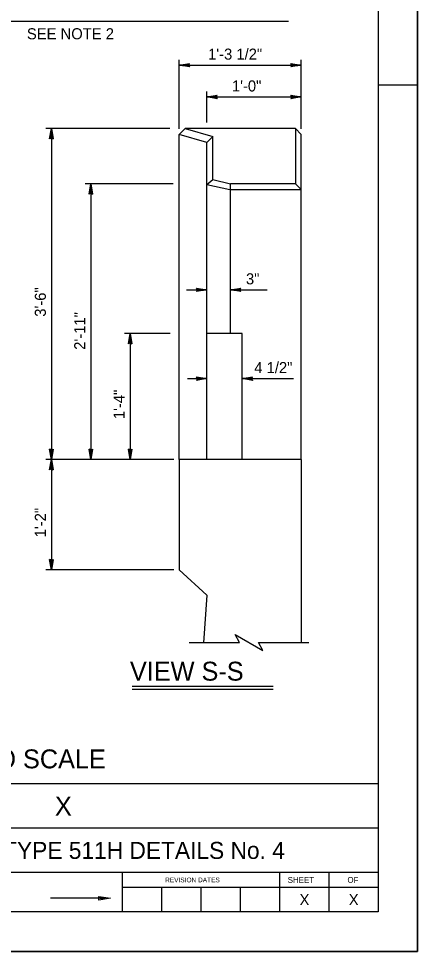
# Model space of a CAD drawing. Extents: x 0 to 2.83, y 0 to 1.83.
# Drawn here: x 2.411 to 2.833, y 0 to 0.987 of the extents above; entities that cross this region are included whole.
import ezdxf

# ---------------------------------------------------------------- set-up
doc = ezdxf.new("R2010")
doc.units = 0
for name, color, linetype in [('str_Border-Plot-Shape-A', 7, 'Continuous'), ('str_Border-Text-A', 7, 'Continuous'), ('str_Border-Title-Block-A', 7, 'Continuous'), ('str_Concrete-A', 7, 'Continuous'), ('str_Concrete-B', 7, 'Continuous'), ('str_Dimensions-A', 7, 'Continuous'), ('str_Text-A', 7, 'Continuous'), ('Working Level 1', 7, 'Continuous')]:
    doc.layers.add(name, color=color, linetype=linetype)

msp = doc.modelspace()

# ---------------------------------------------------------------- linework, layer by layer
at = {"layer": 'str_Border-Plot-Shape-A'}
msp.add_lwpolyline([(0, 0), (2.83333, 0), (2.83333, 1.83333), (0, 1.83333)], close=True, dxfattribs=at)
at = {"layer": 'str_Border-Title-Block-A'}
for p, q in [((2.83333, 1.83333), (2.83333, 0)), ((2.79167, 1.79167), (2.79167, 0.04167)), ((2.79167, 0.91667), (2.83333, 0.91667)), ((2.79167, 0.17708), (0.08333, 0.17708)), ((2.79167, 0.13021), (2.02083, 0.13021)), ((2.79167, 0.08333), (0.08333, 0.08333)), ((2.52083, 0.08333), (2.52083, 0.04167)), ((2.6875, 0.08306), (2.6875, 0.04167)), ((2.73958, 0.08333), (2.73958, 0.04167)), ((2.79167, 0.06771), (2.52083, 0.06771)), ((2.5625, 0.06771), (2.5625, 0.04167)), ((2.60417, 0.06771), (2.60417, 0.04167)), ((2.64583, 0.06771), (2.64583, 0.04167)), ((2.50281, 0.05608), (2.44482, 0.05608)), ((2.79167, 0.04167), (0.08333, 0.04167)), ((2.83333, 0), (0, 0))]:
    msp.add_line(p, q, dxfattribs=at)
for points in [[(2.49602, 0.05817), (2.50852, 0.05608), (2.49602, 0.05399)], [(2.4981, 0.05677), (2.50227, 0.05608), (2.4981, 0.05538)]]:
    msp.add_lwpolyline(points, close=True, dxfattribs=at)
at = {"layer": 'str_Concrete-A'}
for p, q in [((2.58124, 0.52029), (2.58124, 0.86405)), ((2.58124, 0.52029), (2.58124, 0.40362)), ((2.64791, 0.52029), (2.58124, 0.52029)), ((2.71041, 0.52029), (2.64791, 0.52029)), ((2.71041, 0.52029), (2.71041, 0.32629)), ((2.58124, 0.40362), (2.61041, 0.3768)), ((2.61041, 0.3768), (2.60677, 0.32629))]:
    msp.add_line(p, q, dxfattribs=at)
at = {"layer": 'str_Concrete-B'}
for p, q in [((2.58749, 0.8703), (2.61666, 0.86175)), ((2.70416, 0.8703), (2.70416, 0.81196)), ((2.61041, 0.8555), (2.58124, 0.86405)), ((2.61666, 0.86175), (2.61041, 0.8555)), ((2.61666, 0.81626), (2.61666, 0.86175)), ((2.61041, 0.52029), (2.61041, 0.8555)), ((2.61041, 0.81128), (2.61666, 0.81626)), ((2.61041, 0.81128), (2.6347, 0.80571)), ((2.61666, 0.81626), (2.63541, 0.81196)), ((2.70416, 0.81196), (2.63541, 0.81196)), ((2.63541, 0.65363), (2.63541, 0.81196)), ((2.70416, 0.81196), (2.71041, 0.80571)), ((2.6347, 0.80571), (2.71041, 0.80571)), ((2.64791, 0.65363), (2.61041, 0.65363)), ((2.64791, 0.52029), (2.64791, 0.65363))]:
    msp.add_line(p, q, dxfattribs=at)
at = {"layer": 'str_Dimensions-A'}
for p, q in [((2.58124, 0.8699), (2.58124, 0.94318)), ((2.58124, 0.93733), (2.59223, 0.93916)), ((2.58124, 0.93733), (2.59195, 0.9387)), ((2.59167, 0.93824), (2.58124, 0.93733)), ((2.59138, 0.93778), (2.58124, 0.93733)), ((2.58124, 0.93733), (2.71041, 0.93733)), ((2.5911, 0.93733), (2.58124, 0.93733)), ((2.59223, 0.93549), (2.58124, 0.93733)), ((2.58124, 0.93733), (2.59167, 0.93641)), ((2.59195, 0.93595), (2.58124, 0.93733)), ((2.58124, 0.93733), (2.59138, 0.93687)), ((2.5911, 0.93733), (2.59167, 0.93824)), ((2.59167, 0.93641), (2.5911, 0.93733)), ((2.59167, 0.93824), (2.59223, 0.93916)), ((2.69999, 0.93824), (2.69942, 0.93916)), ((2.69942, 0.93916), (2.71041, 0.93733)), ((2.71041, 0.93733), (2.69942, 0.93549)), ((2.6997, 0.9387), (2.71041, 0.93733)), ((2.71041, 0.93733), (2.6997, 0.93595)), ((2.71041, 0.93733), (2.69999, 0.93824)), ((2.69999, 0.93824), (2.70055, 0.93733)), ((2.69999, 0.93641), (2.71041, 0.93733)), ((2.70055, 0.93733), (2.69999, 0.93641)), ((2.71041, 0.93733), (2.70027, 0.93778)), ((2.70027, 0.93687), (2.71041, 0.93733)), ((2.70055, 0.93733), (2.71041, 0.93733)), ((2.71041, 0.8699), (2.71041, 0.94318)), ((2.59167, 0.93641), (2.59223, 0.93549)), ((2.69999, 0.93641), (2.69942, 0.93549)), ((2.61041, 0.87663), (2.61041, 0.90946)), ((2.61041, 0.9037), (2.62135, 0.90552)), ((2.61041, 0.9037), (2.62107, 0.90507)), ((2.62078, 0.90461), (2.61041, 0.9037)), ((2.6205, 0.90415), (2.61041, 0.9037)), ((2.61041, 0.9037), (2.71041, 0.9037)), ((2.62022, 0.9037), (2.61041, 0.9037)), ((2.62135, 0.90187), (2.61041, 0.9037)), ((2.61041, 0.9037), (2.62078, 0.90278)), ((2.62107, 0.90233), (2.61041, 0.9037)), ((2.61041, 0.9037), (2.6205, 0.90324)), ((2.62022, 0.9037), (2.62078, 0.90461)), ((2.62078, 0.90278), (2.62022, 0.9037)), ((2.62078, 0.90461), (2.62135, 0.90552)), ((2.62078, 0.90278), (2.62135, 0.90187)), ((2.70004, 0.90461), (2.69947, 0.90552)), ((2.69947, 0.90552), (2.71041, 0.9037)), ((2.71041, 0.9037), (2.69947, 0.90187)), ((2.70004, 0.90278), (2.69947, 0.90187)), ((2.69975, 0.90507), (2.71041, 0.9037)), ((2.71041, 0.9037), (2.69975, 0.90233)), ((2.71041, 0.9037), (2.70004, 0.90461)), ((2.70004, 0.90461), (2.7006, 0.9037)), ((2.70004, 0.90278), (2.71041, 0.9037)), ((2.7006, 0.9037), (2.70004, 0.90278)), ((2.71041, 0.9037), (2.70032, 0.90415)), ((2.70032, 0.90324), (2.71041, 0.9037)), ((2.7006, 0.9037), (2.71041, 0.9037)), ((2.57123, 0.87029), (2.43998, 0.87029)), ((2.444, 0.85929), (2.44583, 0.87029)), ((2.44445, 0.85958), (2.44583, 0.87029)), ((2.44583, 0.87029), (2.44491, 0.85986)), ((2.44583, 0.87029), (2.44537, 0.86014)), ((2.44583, 0.87029), (2.44583, 0.52029)), ((2.44583, 0.86043), (2.44583, 0.87029)), ((2.44583, 0.87029), (2.44766, 0.85929)), ((2.44675, 0.85986), (2.44583, 0.87029)), ((2.44629, 0.86014), (2.44583, 0.87029)), ((2.44583, 0.87029), (2.4472, 0.85958)), ((2.44491, 0.85986), (2.444, 0.85929)), ((2.44491, 0.85986), (2.44583, 0.86043)), ((2.44583, 0.86043), (2.44675, 0.85986)), ((2.44675, 0.85986), (2.44766, 0.85929)), ((2.57475, 0.81196), (2.48168, 0.81196)), ((2.4857, 0.80096), (2.48753, 0.81196)), ((2.48615, 0.80125), (2.48753, 0.81196)), ((2.48753, 0.81196), (2.48661, 0.80153)), ((2.48753, 0.81196), (2.48707, 0.80181)), ((2.48753, 0.81196), (2.48753, 0.52029)), ((2.48753, 0.8021), (2.48753, 0.81196)), ((2.48753, 0.81196), (2.48936, 0.80096)), ((2.48845, 0.80153), (2.48753, 0.81196)), ((2.48799, 0.80181), (2.48753, 0.81196)), ((2.48753, 0.81196), (2.4889, 0.80125)), ((2.48661, 0.80153), (2.4857, 0.80096)), ((2.48661, 0.80153), (2.48753, 0.8021)), ((2.48753, 0.8021), (2.48845, 0.80153)), ((2.48845, 0.80153), (2.48936, 0.80096)), ((2.60003, 0.70058), (2.59947, 0.70149)), ((2.59947, 0.70149), (2.61041, 0.69966)), ((2.59975, 0.70103), (2.61041, 0.69966)), ((2.61041, 0.69966), (2.60003, 0.70058)), ((2.60003, 0.70058), (2.60059, 0.69966)), ((2.63541, 0.69966), (2.64635, 0.70149)), ((2.63541, 0.69966), (2.64607, 0.70104)), ((2.64578, 0.70058), (2.63541, 0.69966)), ((2.64522, 0.69966), (2.64578, 0.70058)), ((2.64578, 0.70058), (2.64635, 0.70149)), ((2.58872, 0.69966), (2.61041, 0.69966)), ((2.61041, 0.69966), (2.59947, 0.69784)), ((2.60003, 0.69875), (2.59947, 0.69784)), ((2.61041, 0.69966), (2.59975, 0.69829)), ((2.60003, 0.69875), (2.61041, 0.69966)), ((2.60059, 0.69966), (2.60003, 0.69875)), ((2.61041, 0.69966), (2.60031, 0.70012)), ((2.60031, 0.69921), (2.61041, 0.69966)), ((2.60059, 0.69966), (2.61041, 0.69966)), ((2.6455, 0.70012), (2.63541, 0.69966)), ((2.63541, 0.69966), (2.67424, 0.69966)), ((2.64522, 0.69966), (2.63541, 0.69966)), ((2.64635, 0.69784), (2.63541, 0.69966)), ((2.63541, 0.69966), (2.64578, 0.69875)), ((2.64607, 0.6983), (2.63541, 0.69966)), ((2.63541, 0.69966), (2.6455, 0.69921)), ((2.64578, 0.69875), (2.64522, 0.69966)), ((2.64578, 0.69875), (2.64635, 0.69784)), ((2.57174, 0.65362), (2.52333, 0.65362)), ((2.52735, 0.64263), (2.52918, 0.65362)), ((2.5278, 0.64291), (2.52918, 0.65362)), ((2.52918, 0.65362), (2.52826, 0.6432)), ((2.52918, 0.65362), (2.52872, 0.64348)), ((2.52918, 0.65362), (2.52918, 0.52029)), ((2.52918, 0.64376), (2.52918, 0.65362)), ((2.52918, 0.65362), (2.53101, 0.64263)), ((2.5301, 0.6432), (2.52918, 0.65362)), ((2.52964, 0.64348), (2.52918, 0.65362)), ((2.52918, 0.65362), (2.53055, 0.64291)), ((2.52826, 0.6432), (2.52735, 0.64263)), ((2.52826, 0.6432), (2.52918, 0.64376)), ((2.52918, 0.64376), (2.5301, 0.6432)), ((2.5301, 0.6432), (2.53101, 0.64263)), ((2.58981, 0.60576), (2.61041, 0.60576)), ((2.60003, 0.60667), (2.59947, 0.60758)), ((2.59947, 0.60758), (2.61041, 0.60576)), ((2.61041, 0.60576), (2.59947, 0.60393)), ((2.60003, 0.60484), (2.59947, 0.60393)), ((2.59975, 0.60713), (2.61041, 0.60576)), ((2.61041, 0.60576), (2.59975, 0.60439)), ((2.61041, 0.60576), (2.60003, 0.60667)), ((2.60003, 0.60667), (2.60059, 0.60576)), ((2.60003, 0.60484), (2.61041, 0.60576)), ((2.60059, 0.60576), (2.60003, 0.60484)), ((2.61041, 0.60576), (2.60031, 0.60621)), ((2.60031, 0.6053), (2.61041, 0.60576)), ((2.60059, 0.60576), (2.61041, 0.60576)), ((2.64791, 0.60576), (2.65885, 0.60759)), ((2.64791, 0.60576), (2.65857, 0.60713)), ((2.65829, 0.60667), (2.64791, 0.60576)), ((2.658, 0.60621), (2.64791, 0.60576)), ((2.64791, 0.60576), (2.70214, 0.60576)), ((2.65772, 0.60576), (2.64791, 0.60576)), ((2.65885, 0.60393), (2.64791, 0.60576)), ((2.64791, 0.60576), (2.65829, 0.60485)), ((2.65857, 0.60439), (2.64791, 0.60576)), ((2.64791, 0.60576), (2.658, 0.6053)), ((2.65772, 0.60576), (2.65829, 0.60667)), ((2.65829, 0.60485), (2.65772, 0.60576)), ((2.65829, 0.60667), (2.65885, 0.60759)), ((2.65829, 0.60485), (2.65885, 0.60393)), ((2.44491, 0.53071), (2.44399, 0.53128)), ((2.44583, 0.52029), (2.44399, 0.53128)), ((2.44583, 0.52029), (2.44445, 0.531)), ((2.44491, 0.53071), (2.44583, 0.52029)), ((2.44583, 0.53015), (2.44491, 0.53071)), ((2.44537, 0.53043), (2.44583, 0.52029)), ((2.44766, 0.53128), (2.44583, 0.52029)), ((2.4472, 0.531), (2.44583, 0.52029)), ((2.44583, 0.52029), (2.44674, 0.53071)), ((2.44674, 0.53071), (2.44583, 0.53015)), ((2.44583, 0.52029), (2.44629, 0.53043)), ((2.44583, 0.53015), (2.44583, 0.52029)), ((2.44674, 0.53071), (2.44766, 0.53128)), ((2.48661, 0.53071), (2.48569, 0.53128)), ((2.48753, 0.52029), (2.48569, 0.53128)), ((2.48753, 0.52029), (2.48615, 0.531)), ((2.48661, 0.53071), (2.48753, 0.52029)), ((2.48753, 0.53015), (2.48661, 0.53071)), ((2.48707, 0.53043), (2.48753, 0.52029)), ((2.48936, 0.53128), (2.48753, 0.52029)), ((2.4889, 0.531), (2.48753, 0.52029)), ((2.48753, 0.52029), (2.48844, 0.53071)), ((2.48844, 0.53071), (2.48753, 0.53015)), ((2.48753, 0.52029), (2.48799, 0.53043)), ((2.48753, 0.53015), (2.48753, 0.52029)), ((2.48844, 0.53071), (2.48936, 0.53128)), ((2.52826, 0.53071), (2.52734, 0.53128)), ((2.52918, 0.52029), (2.52734, 0.53128)), ((2.52918, 0.52029), (2.5278, 0.531)), ((2.52826, 0.53071), (2.52918, 0.52029)), ((2.52918, 0.53015), (2.52826, 0.53071)), ((2.52872, 0.53043), (2.52918, 0.52029)), ((2.53101, 0.53128), (2.52918, 0.52029)), ((2.53055, 0.531), (2.52918, 0.52029)), ((2.52918, 0.52029), (2.53009, 0.53071)), ((2.53009, 0.53071), (2.52918, 0.53015)), ((2.52918, 0.52029), (2.52964, 0.53043)), ((2.52918, 0.53015), (2.52918, 0.52029)), ((2.53009, 0.53071), (2.53101, 0.53128)), ((2.53581, 0.52029), (2.43998, 0.52029)), ((2.57539, 0.52029), (2.43998, 0.52029)), ((2.444, 0.5093), (2.44583, 0.52029)), ((2.44445, 0.50958), (2.44583, 0.52029)), ((2.44583, 0.52029), (2.44491, 0.50986)), ((2.44583, 0.52029), (2.44537, 0.51015)), ((2.44583, 0.52029), (2.44583, 0.40362)), ((2.44583, 0.51043), (2.44583, 0.52029)), ((2.44583, 0.52029), (2.44766, 0.5093)), ((2.44675, 0.50986), (2.44583, 0.52029)), ((2.44629, 0.51015), (2.44583, 0.52029)), ((2.44583, 0.52029), (2.4472, 0.50958)), ((2.53581, 0.52029), (2.48168, 0.52029)), ((2.53581, 0.52029), (2.52333, 0.52029)), ((2.44491, 0.50986), (2.444, 0.5093)), ((2.44491, 0.50986), (2.44583, 0.51043)), ((2.44583, 0.51043), (2.44675, 0.50986)), ((2.44675, 0.50986), (2.44766, 0.5093)), ((2.44491, 0.41404), (2.44399, 0.41461)), ((2.44583, 0.40362), (2.44399, 0.41461)), ((2.44766, 0.41461), (2.44583, 0.40362)), ((2.44674, 0.41404), (2.44766, 0.41461)), ((2.44583, 0.40362), (2.44445, 0.41433)), ((2.44491, 0.41404), (2.44583, 0.40362)), ((2.44583, 0.41348), (2.44491, 0.41404)), ((2.44537, 0.41376), (2.44583, 0.40362)), ((2.4472, 0.41433), (2.44583, 0.40362)), ((2.44583, 0.40362), (2.44674, 0.41404)), ((2.44674, 0.41404), (2.44583, 0.41348)), ((2.44583, 0.40362), (2.44629, 0.41376)), ((2.44583, 0.41348), (2.44583, 0.40362)), ((2.57539, 0.40362), (2.43998, 0.40362))]:
    msp.add_line(p, q, dxfattribs=at)
at = {"layer": 'str_Text-A'}
for p, q in [((2.38663, 0.98408), (2.56263, 0.98408)), ((2.56263, 0.98408), (2.69689, 0.98408)), ((2.5918, 0.32667), (2.64513, 0.32667)), ((2.64513, 0.32667), (2.64054, 0.335)), ((2.64054, 0.335), (2.66972, 0.31834)), ((2.66972, 0.31834), (2.66513, 0.32667)), ((2.66513, 0.32667), (2.71846, 0.32667)), ((2.53121, 0.28034), (2.68057, 0.28034)), ((2.53121, 0.27734), (2.68057, 0.27734))]:
    msp.add_line(p, q, dxfattribs=at)
at = {"layer": 'Working Level 1'}
for p, q in [((2.58749, 0.8703), (2.58124, 0.86405)), ((2.70416, 0.8703), (2.58749, 0.8703)), ((2.70416, 0.8703), (2.71041, 0.86405)), ((2.71041, 0.52029), (2.71041, 0.86405))]:
    msp.add_line(p, q, dxfattribs=at)

# ---------------------------------------------------------------- texts
at = {"layer": 'str_Border-Text-A'}
for s, height, p in [('NO SCALE', 0.02, (2.36821, 0.19359)), ('X', 0.02, (2.44959, 0.14365)), ('CONCRETE BARRIER TYPE 511H DETAILS No. 4', 0.018, (2.13927, 0.09777)), ('X', 0.01167, (2.70861, 0.04885)), ('X', 0.01167, (2.7607, 0.04885))]:
    msp.add_text(s, height=height, dxfattribs=at).set_placement(p)
at = {"layer": 'str_Border-Title-Block-A'}
for s, height, p in [('REVISION DATES', 0.004999, (2.56623, 0.07302)), ('SHEET', 0.006249, (2.6961, 0.0724)), ('OF', 0.006249, (2.7593, 0.0724))]:
    msp.add_text(s, height=height, dxfattribs=at).set_placement(p)
at = {"layer": 'str_Dimensions-A'}
for s, p in [('1\'-3 1/2"', (2.61175, 0.94318)), ('1\'-0"', (2.63698, 0.90955)), ('3"', (2.65185, 0.70551)), ('4 1/2"', (2.66067, 0.61161))]:
    msp.add_text(s, height=0.0117, dxfattribs=at).set_placement(p)
for s, p in [('3\'-6"', (2.43998, 0.67126)), ('2\'-11"', (2.48168, 0.6363)), ('1\'-4"', (2.52333, 0.56293)), ('1\'-2"', (2.43998, 0.43793))]:
    msp.add_text(s, height=0.0117, rotation=90, dxfattribs=at).set_placement(p)
at = {"layer": 'str_Text-A'}
for s, height, p in [('SEE NOTE 2', 0.0117, (2.4199, 0.96474)), ('VIEW S-S', 0.02, (2.52902, 0.28634))]:
    msp.add_text(s, height=height, dxfattribs=at).set_placement(p)

doc.saveas('drawing.dxf')
